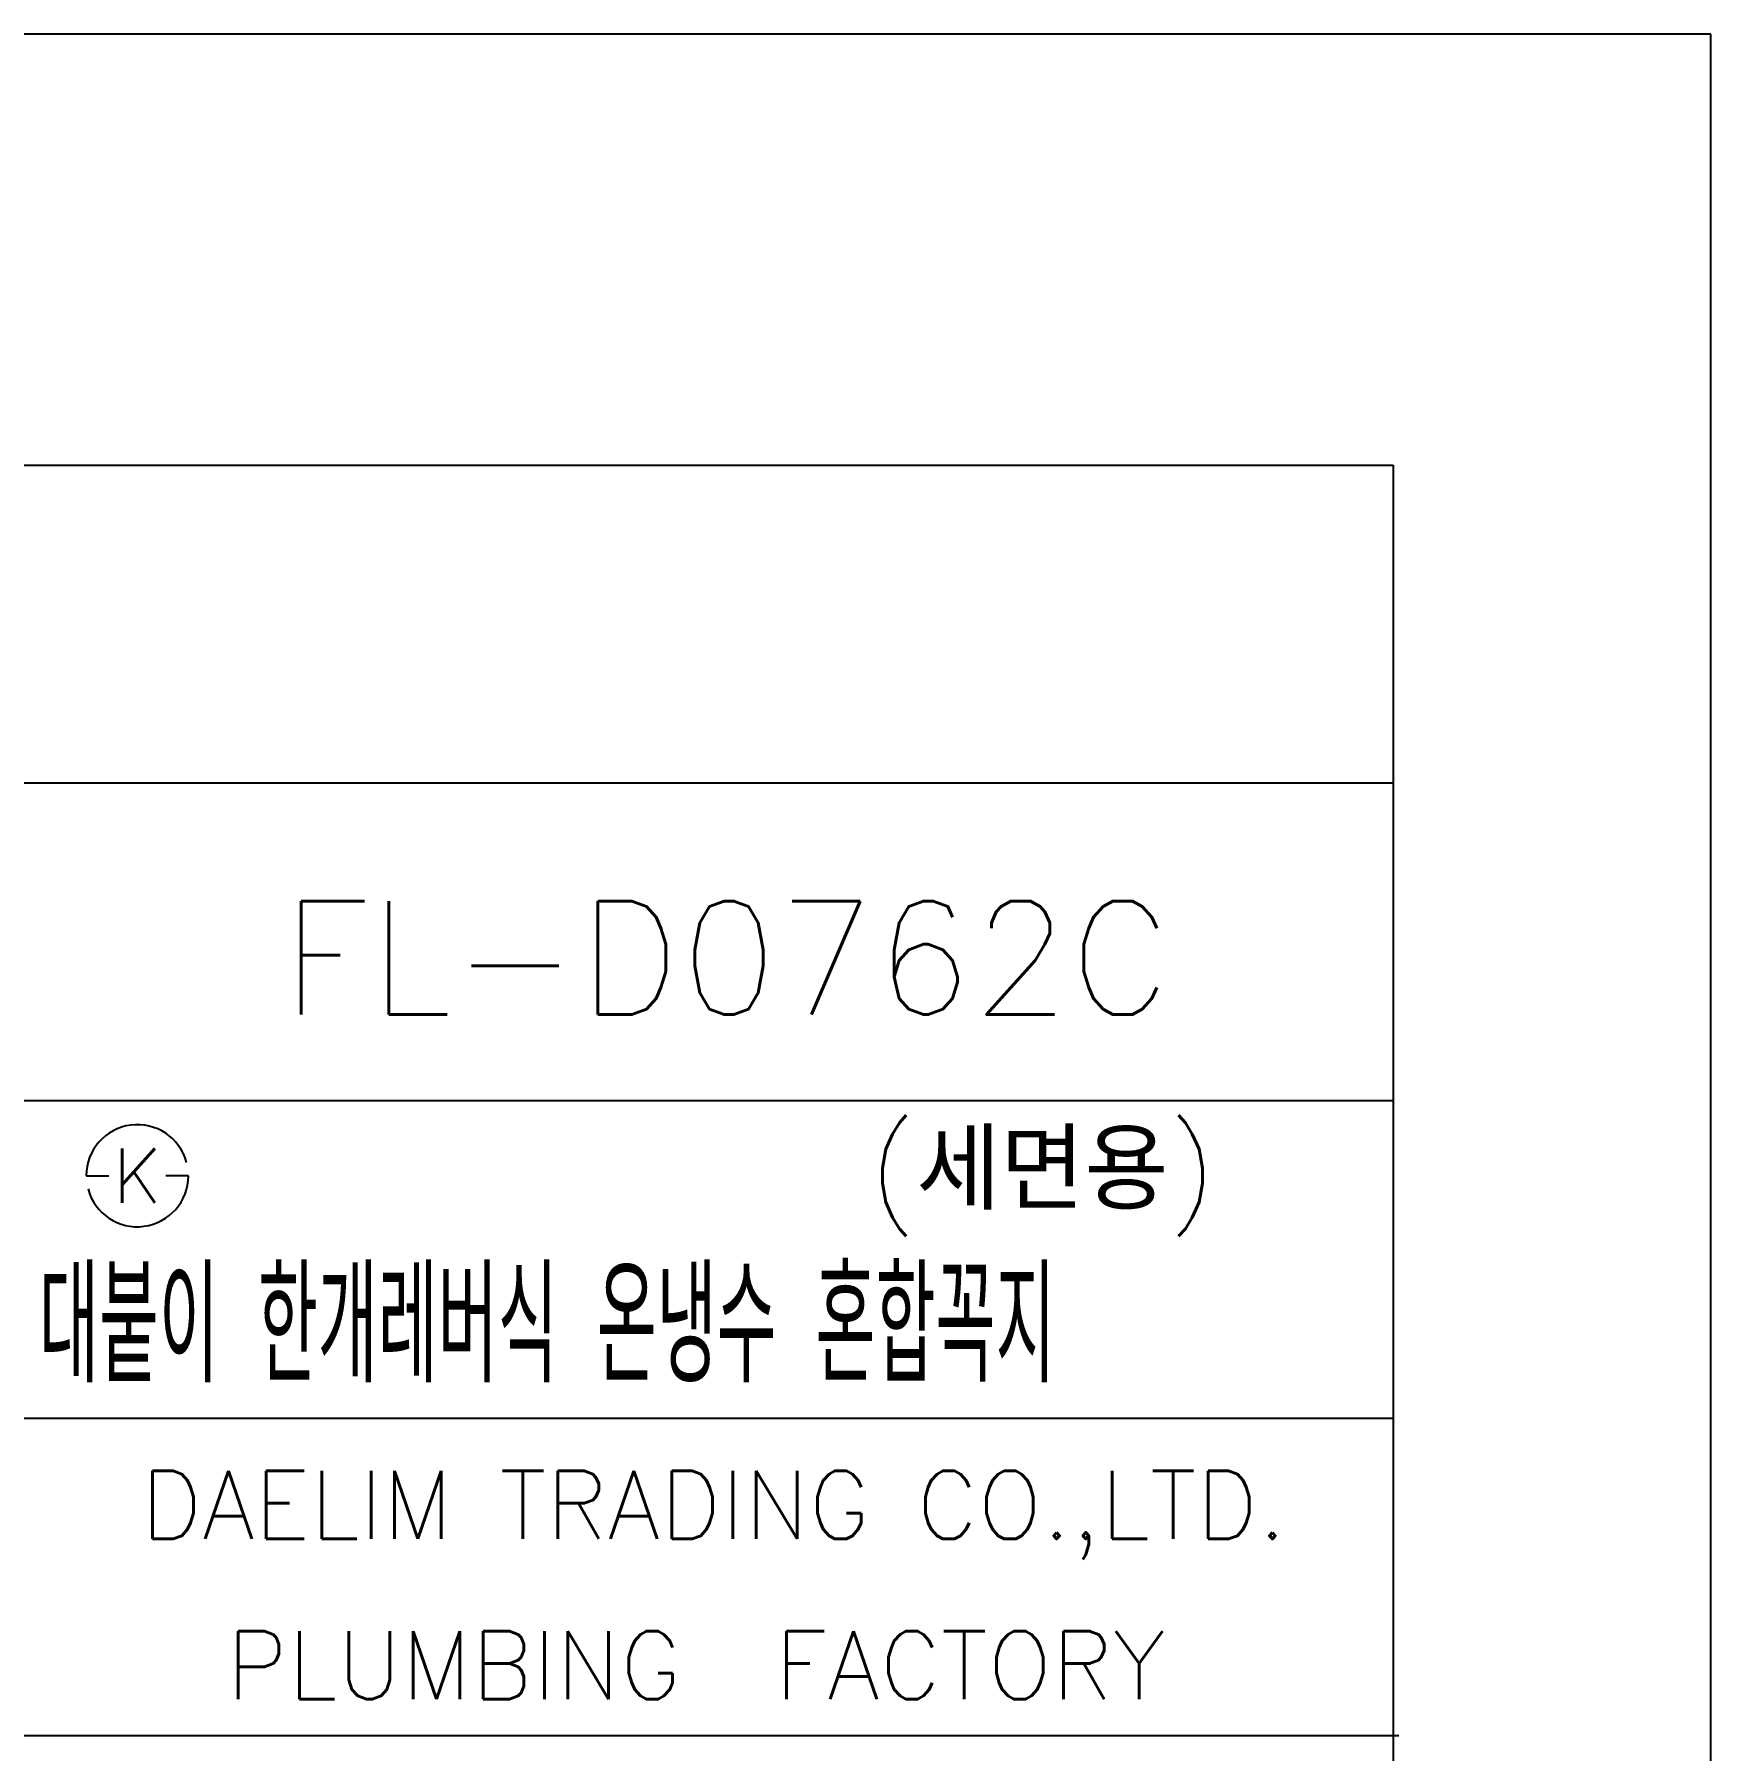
# Model space of a CAD drawing. Extents: x -4603 to -4009, y -5222 to -4802.
# Drawn here: x -4083.1 to -4009.2, y -4877.7 to -4802.1 of the extents above; entities that cross this region are included whole.
import ezdxf
from ezdxf.enums import TextEntityAlignment as Align

# ---------------------------------------------------------------- set-up
doc = ezdxf.new("R2010")
doc.units = 0
doc.header["$LTSCALE"] = 7
doc.layers.get('0').update_dxf_attribs({"color": 2, "linetype": 'CONTINUOUS'})
doc.layers.add('D', color=2, linetype='CONTINUOUS')
doc.layers.add('TXT', color=4, linetype='CONTINUOUS')
doc.styles.add('GHS', font='ROMANS.shx', dxfattribs={"bigfont": 'GHS.shx'})

msp = doc.modelspace()

# ---------------------------------------------------------------- linework, layer by layer
at = {"color": 7}
for p, q in [((-4104.17648, -4835.05463), (-4023.17648, -4835.05463)), ((-4104.17648, -4849.05463), (-4023.17648, -4849.05463)), ((-4104.17648, -4863.05463), (-4023.17648, -4863.05463)), ((-4104.17648, -4877.05463), (-4023.17648, -4877.05463)), ((-4103.92544, -4877.05463), (-4022.92544, -4877.05463))]:
    msp.add_line(p, q, dxfattribs=at)
at = {"linetype": 'Continuous'}
msp.add_lwpolyline([(-4603.17648, -5222.05463), (-4009.17648, -5222.05463), (-4009.17648, -4802.05463), (-4603.17648, -4802.05463)], close=True, dxfattribs=at)
at = {"layer": 'D'}
for p, q in [((-4080.79379, -4852.37275), (-4080.29379, -4852.37275)), ((-4080.29379, -4852.37275), (-4079.79379, -4852.37275)), ((-4076.79379, -4852.37275), (-4077.29379, -4852.37275)), ((-4076.29379, -4852.37275), (-4076.79379, -4852.37275))]:
    msp.add_line(p, q, dxfattribs=at)
for start, end in [(15, 180), (195, 0)]:
    msp.add_arc((-4078.54379, -4852.37275), 2.25, start, end, dxfattribs=at)
at = {"layer": 'TXT', "color": 4}
for p, q in [((-4577.17648, -4821.05463), (-4023.17648, -4821.05463)), ((-4023.17648, -4821.05463), (-4023.17648, -5211.05463))]:
    msp.add_line(p, q, dxfattribs=at)

# ---------------------------------------------------------------- texts
at = {"color": 7, "style": 'GHS'}
msp.add_text('FL-D0762C', height=5, dxfattribs=at).set_placement((-4052.56426, -4842.76692), align=Align.MIDDLE)
at = {"style": 'GHS'}
msp.add_text('(세면용)', height=3.5, dxfattribs=at).set_placement((-4046.29358, -4853.87345))
at = {"style": 'GHS', "width": 0.5}
msp.add_text('대붙이 한개레버식 온냉수 혼합꼭지', height=5, dxfattribs=at).set_placement((-4082.8822, -4861.49343))
at = {"color": 7, "linetype": 'Continuous', "style": 'GHS'}
msp.add_text('PLUMBING  FACTORY', height=3, dxfattribs=at).set_placement((-4053.91358, -4873.94903), align=Align.MIDDLE)
at = {"layer": 'D', "style": 'GHS'}
msp.add_text('K', height=2.394, dxfattribs=at).set_placement((-4078.54379, -4852.37275), align=Align.MIDDLE)
at = {"layer": 'TXT', "linetype": 'Continuous', "style": 'GHS'}
msp.add_text('DAELIM TRADING CO.,LTD.', height=3, dxfattribs=at).set_placement((-4053.12123, -4867.34106), align=Align.MIDDLE)

doc.saveas('drawing.dxf')
